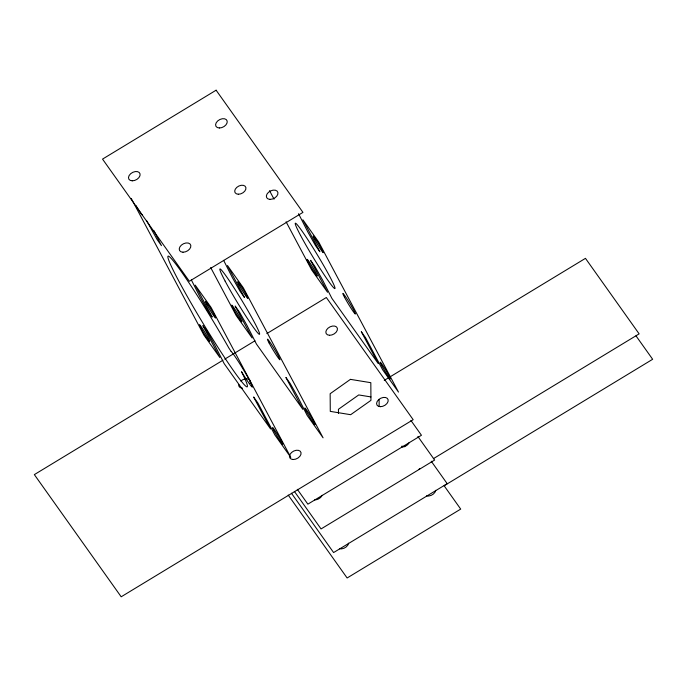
<?xml version="1.0" encoding="UTF-8"?>
<svg xmlns="http://www.w3.org/2000/svg" width="687" height="687" viewBox="0 0 687 687"><rect width="100%" height="100%" fill="white"/><g stroke="black" fill="none" stroke-linecap="round" stroke-linejoin="round"><path stroke-width="1.03" d="M222.906 360.246L34.35 474.614L121.187 596.797L413.17 419.688L326.342 297.505L266.839 333.599M224.735 359.138L254.946 340.812M384.256 380.383L585.461 258.346L639.133 333.865L433.36 458.684M370.954 396.931L358.717 394.939L338.442 409.28L338.468 413.437M401.792 446.172L404.849 446.67M635.99 335.849L652.65 359.284L444.128 485.761L460.702 509.093L347.124 577.982L288.205 495.069M410.903 420.427L421.449 435.266L307.87 504.155L297.325 489.316M417.885 436.485L434.631 460.05L321.052 528.938L294.38 491.411M431.23 461.209L447.194 483.674L333.607 552.563L291.434 493.223M298.562 213.709L307.828 231.983L315.548 245.663L319.867 251.743L302.881 219.78L318.759 242.133L398.486 392.079L382.599 369.726L365.613 337.764L361.293 331.684L378.288 363.646L331.864 298.321L322.589 280.047L314.869 266.367L310.55 260.287L327.544 292.25L311.658 269.897L286.084 221.798M269.536 190.677L274.053 199.17M223.627 260.339L232.421 277.72L240.141 291.4L244.46 297.48L227.466 265.517L243.353 287.87L323.079 437.817L307.192 415.463L297.926 397.18L290.197 383.501L285.886 377.429L302.873 409.383L256.449 344.058L247.183 325.784L239.462 312.104L235.143 306.024L252.138 337.987L236.251 315.634L210.677 267.535M191.355 279.918L200.149 297.291L207.869 310.979L212.189 317.05L195.194 285.096L211.081 307.45L290.807 457.387L274.92 435.034L257.934 403.08L253.615 397L270.601 428.963L224.177 363.638L214.911 345.355L207.191 331.675L202.871 325.604L219.866 357.558L203.979 335.204L131.269 198.466M153.879 230.574L161.445 245.654L157.134 239.574L146.494 220.415M379.112 399.302L379.164 406.575M142.424 214.645A9.833 0.635 58.8 0 1 135.88 205.43M420.092 468.422A6.226 4.105 -28 0 1 418.804 469.376M240.854 381.045A6.226 4.105 -28 0 1 247.938 378.992A6.226 4.105 -28 0 1 249.982 383.561M242.468 388.121A6.226 4.105 -28 0 1 238.741 384.574M348.61 543.151A6.226 4.105 -28 0 1 339.412 548.733M435.721 490.32A6.226 4.105 -28 0 1 426.524 495.894M409.297 442.48A6.226 4.105 -28 0 1 401.783 447.039M322.177 495.318A6.226 4.105 -28 0 1 314.672 499.878M350.43 379.361L330.155 393.711L330.275 411.376L350.671 414.699L370.946 400.358L370.825 382.685L350.43 379.361M216.113 90.203L102.535 159.101L189.363 281.275L302.95 212.386L216.113 90.203M231.09 351.366L228.874 348.06A76.283 4.895 58.8 0 0 168.684 256.225A76.283 4.895 58.8 0 0 212.764 339.129A76.283 4.895 58.8 0 0 242.803 374.252L241.506 371.727L243.499 374.922A21.082 1.357 58.8 0 0 249.802 380.916A21.082 1.357 58.8 0 0 231.09 351.366M206.744 304.324A9.833 0.635 58.8 0 0 215.417 317.952A9.833 0.635 58.8 0 0 209.406 306.651A9.833 0.635 58.8 0 0 206.744 304.324M200.759 327.699A9.833 0.635 58.8 0 0 209.432 341.319A9.833 0.635 58.8 0 0 203.421 330.018A9.833 0.635 58.8 0 0 200.759 327.699M273.864 430.56A9.833 0.635 58.8 0 0 282.537 444.188A9.833 0.635 58.8 0 0 276.526 432.887A9.833 0.635 58.8 0 0 273.864 430.56M380.323 406.678A6.226 4.105 -28 0 0 388.138 399.782A6.226 4.105 -28 0 0 378.709 399.611A6.226 4.105 -28 0 0 380.323 406.678M329.58 335.282A6.226 4.105 -28 0 0 337.394 328.386A6.226 4.105 -28 0 0 327.965 328.214A6.226 4.105 -28 0 0 329.58 335.282M293.212 459.517A6.226 4.105 -28 0 0 301.026 452.621A6.226 4.105 -28 0 0 291.597 452.45A6.226 4.105 -28 0 0 293.212 459.517M238.329 194.232A6.02 3.976 -28 0 0 245.894 187.56A6.02 3.976 -28 0 0 236.766 187.388A6.02 3.976 -28 0 0 238.329 194.232M182.991 252.215A6.226 4.105 -28 0 0 190.797 245.319A6.226 4.105 -28 0 0 181.368 245.139A6.226 4.105 -28 0 0 182.991 252.215M270.103 199.376A6.226 4.105 -28 0 0 277.909 192.48A6.226 4.105 -28 0 0 268.48 192.308A6.226 4.105 -28 0 0 270.103 199.376M219.359 127.98A6.226 4.105 -28 0 0 227.174 121.084A6.226 4.105 -28 0 0 217.736 120.903A6.226 4.105 -28 0 0 219.359 127.98M132.248 180.818A6.226 4.105 -28 0 0 140.062 173.923A6.226 4.105 -28 0 0 130.624 173.742A6.226 4.105 -28 0 0 132.248 180.818M225.147 281.138A38.146 2.447 58.8 0 0 258.776 333.976A38.146 2.447 58.8 0 0 235.478 290.146A38.146 2.447 58.8 0 0 225.147 281.138M233.03 308.12A9.833 0.635 58.8 0 0 241.704 321.748A9.833 0.635 58.8 0 0 235.693 310.447A9.833 0.635 58.8 0 0 233.03 308.12M239.016 284.753A9.833 0.635 58.8 0 0 247.689 298.373A9.833 0.635 58.8 0 0 241.678 287.072A9.833 0.635 58.8 0 0 239.016 284.753M306.136 410.989A9.833 0.635 58.8 0 0 314.809 424.618A9.833 0.635 58.8 0 0 308.798 413.316A9.833 0.635 58.8 0 0 306.136 410.989M269.106 342.985A12.048 0.773 58.8 0 0 279.729 359.67A12.048 0.773 58.8 0 0 272.37 345.836A12.048 0.773 58.8 0 0 269.106 342.985M314.423 239.007A9.833 0.635 58.8 0 0 323.096 252.636A9.833 0.635 58.8 0 0 317.085 241.335A9.833 0.635 58.8 0 0 314.423 239.007M300.554 235.401A38.146 2.447 58.8 0 0 334.183 288.231A38.146 2.447 58.8 0 0 310.885 244.409A38.146 2.447 58.8 0 0 300.554 235.401M344.513 297.248A12.048 0.773 58.8 0 0 355.136 313.933A12.048 0.773 58.8 0 0 347.777 300.09A12.048 0.773 58.8 0 0 344.513 297.248M308.437 262.382A9.833 0.635 58.8 0 0 317.111 276.011A9.833 0.635 58.8 0 0 311.099 264.71A9.833 0.635 58.8 0 0 308.437 262.382M381.543 365.252A9.833 0.635 58.8 0 0 390.216 378.88A9.833 0.635 58.8 0 0 384.205 367.571A9.833 0.635 58.8 0 0 381.543 365.252"/></g></svg>
